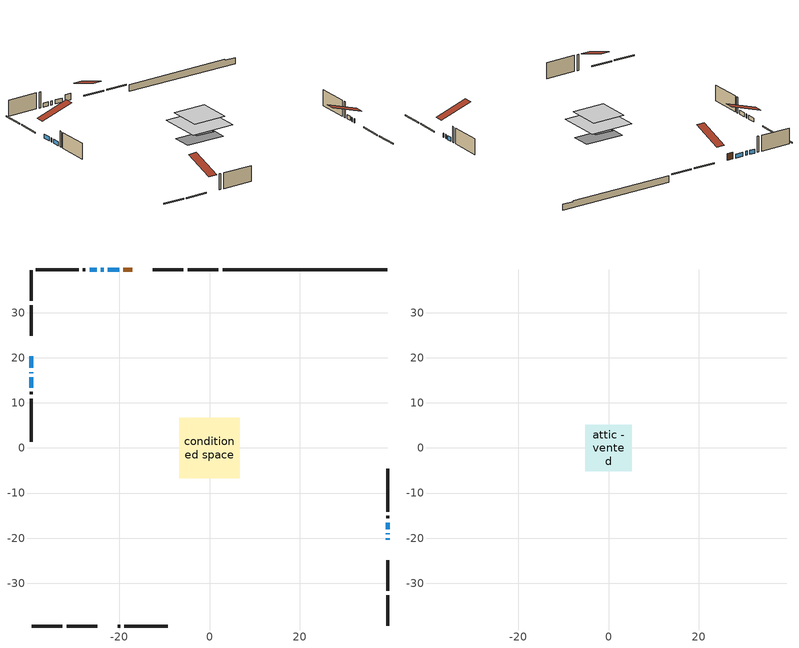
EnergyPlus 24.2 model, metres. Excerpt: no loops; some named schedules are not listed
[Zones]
conditioned space
 floor outside (Floor1 construction): -2.89,-2.89 -2.89,2.89 2.89,2.89 2.89,-2.89 z0.61
 floor adiabatic (AdiabaticFloorConstruction): -6.75,-6.75 -6.75,6.75 6.75,6.75 6.75,-6.75 z3.05
 floor foundation (Slab1 construction): -6.1,-3.05 -6.1,3.05 6.1,3.05 6.1,-3.05 z-1.52
 wall outside (RimJoist1 construction): 2,39.5 -4.86,39.5 / -39.5,-39.5 -32.64,-39.5 / -39.5,39.5 -39.5,32.64 / 39.5,-39.5 39.5,-32.64 z0.61:0.91
 wall outside (RimJoist2 construction): -5.79,39.5 -12.65,39.5 / -31.71,-39.5 -24.86,-39.5 / -39.5,31.71 -39.5,24.86 / 39.5,-31.71 39.5,-24.86 z0.61:0.91
 wall outside (AdiabaticWallConstruction 1): -17.17,39.5 -19.12,39.5 z0.61:2.64
 wall outside (AdiabaticWallConstruction): 39.5,-20.33 39.5,-20.03 / 39.5,-19.11 39.5,-18.91 / -20.05,39.5 -22.59,39.5 / -39.5,20.33 -39.5,17.79 / -23.52,39.5 -24.09,39.5 / -39.5,16.86 -39.5,16.58 / 39.5,-17.98 39.5,-16.55 / -25.02,39.5 -26.61,39.5 / -39.5,15.65 -39.5,13.36 z0.61:1.83
 wall outside (Wall1 construction): -27.53,39.5 -28.07,39.5 / -20.33,-39.5 -19.79,-39.5 / -39.5,12.44 -39.5,11.9 / 39.5,-15.62 39.5,-15.08 z0.61:5.49
 wall outside (Wall2 construction): -29,39.5 -38.57,39.5 / -18.87,-39.5 -9.3,-39.5 / -39.5,10.97 -39.5,1.4 / 39.5,-14.15 39.5,-4.58 z0.61:5.49
 wall foundation (FoundationWall1 construction): 2.92,39.5,-1.52 2.92,39.5,0.61 35.84,39.5,0.61 35.84,39.5,0.32 39.5,39.5,0.32 39.5,39.5,-1.52
 window (WindowConstruction 6): 39.5,-20.33 39.5,-20.03 z0.61:1.83
 window (WindowConstruction 3): 39.5,-19.11 39.5,-18.91 z0.61:1.83
 window (WindowConstruction 4): -20.05,39.5 -22.59,39.5 z0.61:1.83
 window (WindowConstruction 5): -39.5,20.33 -39.5,17.79 z0.61:1.83
 window (WindowConstruction 7): -23.52,39.5 -24.09,39.5 z0.61:1.83
 window (WindowConstruction 8): -39.5,16.86 -39.5,16.58 z0.61:1.83
 window (WindowConstruction): 39.5,-17.98 39.5,-16.55 z0.61:1.83
 window (WindowConstruction 1): -25.02,39.5 -26.6,39.5 z0.61:1.83
 window (WindowConstruction 2): -39.5,15.65 -39.5,13.36 z0.61:1.83
 door (Door): -17.17,39.5 -19.12,39.5 z0.61:2.64
 ceiling adiabatic (AdiabaticFloorConstruction): 6.75,-6.75 6.75,6.75 -6.75,6.75 -6.75,-6.75 z3.05
attic - vented
 floor to conditioned space (Floor2 construction Reversed): -5.19,-5.19 -5.19,5.19 5.19,5.19 5.19,-5.19 z5.49
 roof outside (Roof1 construction): -16.24,39.5,5.49 -16.24,29.39,8.86 -13.58,29.39,8.86 -13.58,39.5,5.49; -21.26,-39.5,5.49 -21.26,-29.39,8.86 -23.93,-29.39,8.86 -23.93,-39.5,5.49; -39.5,21.26,5.49 -29.39,21.26,8.86 -29.39,23.93,8.86 -39.5,23.93,5.49; 39.5,-21.26,5.49 29.39,-21.26,8.86 29.39,-23.93,8.86 39.5,-23.93,5.49
[Building]
Building 1: Terrain=Suburbs
[Site:Location]
Toronto City Centre_ON: Latitude {deg}=43.63; Longitude {deg}=-79.39; Time Zone {hr}=-5; Elevation {m}=77; Keep Site Location Information=Yes
[Site:GroundTemperature:Shallow]
5.01852, 3.26908, 3.12898, 3.95918, 7.29196, 10.6092, 13.4851, 15.3069, 15.4617, 13.9799, 11.1774, 7.9619
[Site:WaterMainsTemperature]
Calculation Method=Schedule; Temperature Schedule=mains temperature schedule
[Material] Roughness=Rough; Thermal Absorptance=0.9
Name | Thickness {m} | Conductivity {W/m-K} | Density {kg/m3} | Specific Heat {J/kg-K} | Solar Absorptance | Visible Absorptance
asphalt or fiberglass shingles | 0.00635 | 0.162714 | 1121.4 | 1465.45 | 0.4 | 0.4
ceiling loosefill ins | 0.0846667 | 0.0480833 | 16.02 | 1046.75 | 0.7 | 0.7
ceiling stud and cavity | 0.1397 | 0.0881524 | 65.682 | 1177.47 | 0.7 | 0.7
concrete 4.0 in. | 0.1016 | 1.803125 | 2242.8 | 837.4 | 0.7 | 0.7
concrete 8.0 in. | 0.2032 | 1.803125 | 2242.8 | 837.4 | 0.7 | 0.7
door material | 0.04445 | 0.053851 | 512.64 | 1214.23 | 0.7 | 0.7
exterior vertical ins | 0.0457286 | 0.029427 | 32.04 | 1214.23 | 0.7 | 0.7
floor covering | 0.0127 | 0.0433444 | 54.468 | 1339.84 | 0.6 | 0.6
floor rigid ins; rim joist rigid ins | 0.051816 | 0.029427 | 32.04 | 1214.23 | 0.7 | 0.7
floor rigid ins 1; wall rigid ins | 0.512978 | 0.029427 | 32.04 | 1214.23 | 0.7 | 0.7
floor stud and cavity | 0.1397 | 0.0891235 | 92.3553 | 1139.71 | 0.7 | 0.7
floor stud and cavity 1 | 0.1397 | 1.75129 | 37.0049 | 1207.88 | 0.7 | 0.7
furniture material conditioned space 1 | 0.1524 | 0.115458 | 640.8 | 1214.23 | 0.6 | 0.6
gypsum board | 0.0127 | 0.160291 | 801 | 837.4 | 0.6 | 0.6
gypsum board 1 | 0.0127 | 0.160291 | 801 | 837.4 | 0.7 | 0.7
osb sheathing 0.5 in. | 0.0127 | 0.115458 | 512.64 | 1214.23 | 0.7 | 0.7
osb sheathing 0.75 in. | 0.01905 | 0.115458 | 512.64 | 1214.23 | 0.7 | 0.7
osb sheathing 2.0 in. | 0.0508 | 0.115458 | 512.64 | 1214.23 | 0.7 | 0.7
rim joist stud and cavity | 0.0508 | 0.0451784 | 125.044 | 1163.47 | 0.6 | 0.6
rim joist stud and cavity 1 | 0.0508 | 0.0402607 | 125.044 | 1163.47 | 0.6 | 0.6
wall stud and cavity | 0.1397 | 0.0835141 | 139.0536 | 1170.24 | 0.7 | 0.7
wall stud and cavity 1 | 0.1397 | 0.558755 | 139.0536 | 1170.24 | 0.7 | 0.7
wall stud and cavity 2 | 0.0889 | 0.380278 | 52.3479 | 1209.89 | 0.7 | 0.7
wall stud and cavity 3 | 0.0889 | 0.391764 | 83.0341 | 1211.67 | 0.7 | 0.7
wood siding | 0.0254 | 0.102417 | 544.68 | 1172.36 | 0.4 | 0.4
wood siding 1; wood siding 2; wood siding 3 | 0.0254 | 0.102417 | 544.68 | 1172.36 | 0.7 | 0.7
[WindowMaterial:SimpleGlazingSystem]
Name | U-Factor {W/m2-K} | Solar Heat Gain Coefficient
WindowMaterial | 7.51256 | 0.69
WindowMaterial 1 | 7.40184 | 0.71
WindowMaterial 2 | 7.24626 | 0.73
WindowMaterial 3 | 8.10307 | 0.62
WindowMaterial 4 | 6.84426 | 0.79
WindowMaterial 5 | 7.12703 | 0.61
WindowMaterial 6 | 7.861191 | 0.65
[Construction]
AdiabaticFloorConstruction: floor stud and cavity 1, floor rigid ins 1, osb sheathing 0.75 in., floor covering
AdiabaticWallConstruction: wood siding 2, wall rigid ins, wall stud and cavity 2, gypsum board
AdiabaticWallConstruction 1: wood siding 3, wall rigid ins, wall stud and cavity 2, gypsum board
Door: door material
Floor1 construction: floor stud and cavity, floor rigid ins, osb sheathing 0.75 in., floor covering
Floor2 construction Reversed: gypsum board, ceiling stud and cavity, ceiling loosefill ins
FoundationWall1 construction: concrete 8.0 in., gypsum board 1
furniture construction conditioned space 1: furniture material conditioned space 1
PartitionWallConstruction: gypsum board, wall stud and cavity 3, gypsum board
RimJoist1 construction: wood siding 1, osb sheathing 2.0 in., rim joist stud and cavity
RimJoist2 construction: wood siding 1, rim joist rigid ins, osb sheathing 2.0 in., rim joist stud and cavity 1
Roof1 construction: asphalt or fiberglass shingles
Slab1 construction: concrete 4.0 in.
Wall1 construction: wood siding, osb sheathing 0.5 in., wall stud and cavity, gypsum board
Wall2 construction: wood siding, osb sheathing 0.5 in., wall stud and cavity 1, gypsum board
WindowConstruction: WindowMaterial
WindowConstruction 1: WindowMaterial 1
WindowConstruction 2: WindowMaterial 2
WindowConstruction 3: WindowMaterial 3
WindowConstruction 4; WindowConstruction 5: WindowMaterial 4
WindowConstruction 6: WindowMaterial 5
WindowConstruction 7; WindowConstruction 8: WindowMaterial 6
[Zone] Multiplier=1; Part of Total Floor Area=Yes
Name | Volume {m3}
attic - vented | 58.9652
conditioned space | 638.8
[Space]
Name | Zone | Volume {m3}
attic - vented 1 | attic - vented | 58.9652
conditioned space 1 | conditioned space | 638.8
[ZoneInfiltration:EffectiveLeakageArea]
infil attic - vented 1: Zone or Space=attic - vented 1; Schedule=Always On Discrete; Effective Air Leakage Area {cm2}=4537.68; Stack Coefficient=0.000234375; Wind Coefficient=1.03437e-05
[ZoneMixing]
whole house fan mix: Zone or Space=attic - vented; Schedule=Always On Continuous; Design Flow Rate Calculation Method=Flow/Zone; Design Flow Rate {m3/s}=0; Source Zone or Space=conditioned space
[SurfaceProperty:ExposedFoundationPerimeter]
Slab1: Exposed Perimeter Calculation Method=TotalExposedPerimeter; Total Exposed Perimeter {m}=36.575
[InternalMass] Zone or ZoneList=conditioned space; Space or SpaceList=conditioned space 1
Name | Construction | Surface Area {m2}
furniture mass conditioned space 1 | furniture construction conditioned space 1 | 115.948
partition wall mass | PartitionWallConstruction | 289.87
[Lights]
interior lighting: Zone or ZoneList or Space or SpaceList=conditioned space 1; Schedule=interior lighting schedule; Design Level Calculation Method=LightingLevel; Lighting Level {W}=343.2; Return Air Fraction=0; Fraction Radiant=0.6; Fraction Visible=0.2; Fraction Replaceable=1
[People]
occupants: Zone or ZoneList or Space or SpaceList=conditioned space 1; Number of People Schedule=occupants schedule; Number of People Calculation Method=People; Number of People=3; Fraction Radiant=0.314171; Sensible Heat Fraction=0.56303; Activity Level Schedule=occupants activity schedule; Carbon Dioxide Generation Rate {m3/s-W}=0; Enable ASHRAE 55 Comfort Warnings=No; Mean Radiant Temperature Calculation Type=EnclosureAveraged
[ElectricEquipment] Zone or ZoneList or Space or SpaceList=conditioned space 1; Design Level Calculation Method=EquipmentLevel
Name | Schedule | Design Level {W} | Fraction Latent | Fraction Radiant | Fraction Lost
clothes dryer | clothes dryer schedule | 140.772 | 0.015 | 0.081 | 0.85
clothes washer | clothes washer schedule | 32.1985 | 0.03 | 0.162 | 0.7
cooking range | cooking range schedule | 215.147 | 0.08 | 0.432 | 0.2
dishwasher | dishwasher schedule | 66.8632 | 0.3 | 0.18 | 0.4
fridge | fridge schedule | 72.9452 | 0 | 0.6 | 0
mech vent bath fan 0 | mech vent bath fan 0 schedule | 50.2 | 0 | 0 | 1
mech vent bath fan 1 | mech vent bath fan 1 schedule | 50.2 | 0 | 0 | 1
mech vent house fan | mech vent house fan schedule | 0 | 0 | 0 | 1
mech vent house fan cfis | mech vent house fan cfis schedule | 0 | 0 | 0 | 0
mech vent range fan 0 | mech vent range fan 0 schedule | 57 | 0 | 0 | 1
misc plug loads | misc plug loads schedule | 494.7 | 0.045 | 0.513 | 0.1
whole house fan | Always On Discrete | 0 | 0 | 0 | 1
[OtherEquipment] Zone or ZoneList or Space or SpaceList=conditioned space 1; Design Level Calculation Method=EquipmentLevel
Name | Fuel Type | Schedule | Design Level {W} | Fraction Latent | Fraction Radiant | Fraction Lost
clothes dryer 1 | Electricity | clothes dryer schedule | 0 | 0.015 | 0.081 | 0.85
cooking range 1 | Electricity | cooking range schedule | 0 | 0.08 | 0.432 | 0.2
general water use latent | None | general water use schedule | 62.594 | 1 | 0 | 0
general water use sensible | None | general water use schedule | -61.6891 | 0 | 0.6 | 0
mech vent house fan latent load | None | Always On Discrete | 0 | 1 | 0 | 0
mech vent house fan sensible load | None | Always On Discrete | 0 | 0 | 0 | 0
water heater energy adjustment1 | NaturalGas | Always On Discrete | 0.01 | 0 | 0 | 1
[ZoneInfiltration:DesignFlowRate] Zone or ZoneList or Space or SpaceList=conditioned space 1; Schedule=Always On Discrete; Design Flow Rate Calculation Method=Flow/Zone; Design Flow Rate {m3/s}=0
infil flow; natural vent flow; whole house fan flow
[AvailabilityManager:Scheduled]
central ac and furnace airloop Availability Manager: Schedule=Always On Discrete
[Foundation:Kiva]
Foundation Kiva 1: Initial Indoor Air Temperature {C}=18; Wall Height Above Grade {m}=0.609996; Wall Depth Below Slab {m}=0.2032; Custom Block Material Name 1=exterior vertical ins; Custom Block Depth 1 {m}=2.13; Custom Block X Position 1 {m}=0.2159; Custom Block Z Position 1 {m}=0
[Foundation:Kiva:Settings]
Soil Conductivity {W/m-K}=0.849921; Soil Density {kg/m3}=1842.3; Soil Specific Heat {J/kg-K}=418.7; Ground Solar Absorptivity=0.9; Ground Thermal Absorptivity=0.9; Ground Surface Roughness {m}=0.03; Far-Field Width {m}=40; Deep-Ground Boundary Condition=ZeroFlux; Deep-Ground Depth {m}=40; Minimum Cell Dimension {m}=0.2; Maximum Cell Growth Coefficient=3; Simulation Timestep=Timestep
[Exterior:Lights]
exterior lighting: Schedule=exterior lighting schedule; Design Level {W}=75.6
[EnergyManagementSystem:GlobalVariable]
central_ac_and_furnace_airloop_Fan_RTF
infil_program_Qfan
infil_program_Qinf
natural_vent_program_Qnv
natural_vent_program_Qwhf
[EnergyManagementSystem:Sensor]
Name | Output:Variable or Output:Meter Index Key | Output:Variable or Output:Meter
airflow_gain | infil flow | Infiltration Sensible Heat Gain Energy
airflow_gain_1 | natural vent flow | Infiltration Sensible Heat Gain Energy
airflow_gain_2 | whole house fan flow | Infiltration Sensible Heat Gain Energy
airflow_loss | infil flow | Infiltration Sensible Heat Loss Energy
airflow_loss_1 | natural vent flow | Infiltration Sensible Heat Loss Energy
airflow_loss_2 | whole house fan flow | Infiltration Sensible Heat Loss Energy
clg_load_cond |  | Cooling:EnergyTransfer:Zone:CONDITIONED SPACE
clg_sp_s; clg_sp_s_1 | cooling setpoint | Schedule Value
clothes_dryer_exhaust_0_sch_s | clothes dryer exhaust 0 schedule | Schedule Value
cool_season | cooling season schedule | Schedule Value
htg_load_cond |  | Heating:EnergyTransfer:Zone:CONDITIONED SPACE
htg_sp_s; htg_sp_s_1 | heating setpoint | Schedule Value
ig_ee_conv | clothes dryer | Electric Equipment Convective Heating Energy
ig_ee_conv_2 | cooking range | Electric Equipment Convective Heating Energy
ig_ee_conv_4 | fridge | Electric Equipment Convective Heating Energy
ig_ee_conv_5 | misc plug loads | Electric Equipment Convective Heating Energy
ig_ee_conv_6 | whole house fan | Electric Equipment Convective Heating Energy
ig_ee_rad | clothes dryer | Electric Equipment Radiant Heating Energy
ig_ee_rad_2 | cooking range | Electric Equipment Radiant Heating Energy
ig_ee_rad_4 | fridge | Electric Equipment Radiant Heating Energy
ig_ee_rad_5 | misc plug loads | Electric Equipment Radiant Heating Energy
ig_ee_rad_6 | whole house fan | Electric Equipment Radiant Heating Energy
ig_lgt_conv | interior lighting | Lights Convective Heating Energy
ig_lgt_rad | interior lighting | Lights Radiant Heating Energy
ig_lgt_vis | interior lighting | Lights Visible Radiation Heating Energy
ig_oe_conv | clothes dryer 1 | Other Equipment Convective Heating Energy
ig_oe_conv_1 | cooking range 1 | Other Equipment Convective Heating Energy
ig_oe_conv_2 | general water use latent | Other Equipment Convective Heating Energy
ig_oe_conv_3 | general water use sensible | Other Equipment Convective Heating Energy
ig_oe_conv_4 | water heater energy adjustment1 | Other Equipment Convective Heating Energy
ig_oe_rad | clothes dryer 1 | Other Equipment Radiant Heating Energy
ig_oe_rad_1 | cooking range 1 | Other Equipment Radiant Heating Energy
ig_oe_rad_2 | general water use latent | Other Equipment Radiant Heating Energy
ig_oe_rad_3 | general water use sensible | Other Equipment Radiant Heating Energy
ig_oe_rad_4 | water heater energy adjustment1 | Other Equipment Radiant Heating Energy
ig_ppl_conv | occupants | People Convective Heating Energy
ig_ppl_rad | occupants | People Radiant Heating Energy
im_conv | furniture mass conditioned space 1 | Surface Inside Face Convection Heat Gain Energy
im_conv_1 | partition wall mass | Surface Inside Face Convection Heat Gain Energy
im_ig | furniture mass conditioned space 1 | Surface Inside Face Internal Gains Radiation Heat Gain Energy
im_ig_1 | partition wall mass | Surface Inside Face Internal Gains Radiation Heat Gain Energy
im_lgt | furniture mass conditioned space 1 | Surface Inside Face Lights Radiation Heat Gain Energy
im_lgt_1 | partition wall mass | Surface Inside Face Lights Radiation Heat Gain Energy
im_sol | furniture mass conditioned space 1 | Surface Inside Face Solar Radiation Heat Gain Energy
im_sol_1 | partition wall mass | Surface Inside Face Solar Radiation Heat Gain Energy
im_surf | furniture mass conditioned space 1 | Surface Inside Face Net Surface Thermal Radiation Heat Gain Energy
im_surf_1 | partition wall mass | Surface Inside Face Net Surface Thermal Radiation Heat Gain Energy
mech_vent_bath_fan_0_sch_s | mech vent bath fan 0 schedule | Schedule Value
mech_vent_bath_fan_1_sch_s | mech vent bath fan 1 schedule | Schedule Value
mech_vent_range_fan_0_sch_s | mech vent range fan 0 schedule | Schedule Value
mv_conv | mech vent bath fan 0 | Electric Equipment Convective Heating Energy
mv_conv_1 | mech vent bath fan 1 | Electric Equipment Convective Heating Energy
mv_conv_2 | mech vent house fan | Electric Equipment Convective Heating Energy
mv_conv_3 | mech vent house fan cfis | Electric Equipment Convective Heating Energy
mv_conv_4 | mech vent range fan 0 | Electric Equipment Convective Heating Energy
mv_conv_5 | mech vent house fan latent load | Other Equipment Convective Heating Energy
mv_conv_6 | mech vent house fan sensible load | Other Equipment Convective Heating Energy
mv_rad | mech vent bath fan 0 | Electric Equipment Radiant Heating Energy
mv_rad_1 | mech vent bath fan 1 | Electric Equipment Radiant Heating Energy
mv_rad_2 | mech vent house fan | Electric Equipment Radiant Heating Energy
mv_rad_3 | mech vent house fan cfis | Electric Equipment Radiant Heating Energy
mv_rad_4 | mech vent range fan 0 | Electric Equipment Radiant Heating Energy
mv_rad_5 | mech vent house fan latent load | Other Equipment Radiant Heating Energy
mv_rad_6 | mech vent house fan sensible load | Other Equipment Radiant Heating Energy
natural_vent_s | natural vent schedule | Schedule Value
out_pb_s |  | Site Outdoor Air Barometric Pressure
out_wt_s |  | Site Outdoor Air Humidity Ratio
site_vw_s |  | Site Wind Speed
ss_back_out | Window1 | Surface Window Shortwave from Zone Back Out Window Heat Transfer Rate
ss_back_out_1 | Window10 | Surface Window Shortwave from Zone Back Out Window Heat Transfer Rate
ss_back_out_2 | Window12 | Surface Window Shortwave from Zone Back Out Window Heat Transfer Rate
ss_back_out_3 | Window14 | Surface Window Shortwave from Zone Back Out Window Heat Transfer Rate
ss_back_out_4 | Window15 | Surface Window Shortwave from Zone Back Out Window Heat Transfer Rate
ss_back_out_5 | Window17 | Surface Window Shortwave from Zone Back Out Window Heat Transfer Rate
ss_back_out_6 | Window2 | Surface Window Shortwave from Zone Back Out Window Heat Transfer Rate
ss_back_out_7 | Window4 | Surface Window Shortwave from Zone Back Out Window Heat Transfer Rate
ss_back_out_8 | Window7 | Surface Window Shortwave from Zone Back Out Window Heat Transfer Rate
ss_conv | Door1 | Surface Inside Face Convection Heat Gain Energy
ss_conv_1 | Window1 | Surface Inside Face Convection Heat Gain Energy
ss_conv_2 | Window10 | Surface Inside Face Convection Heat Gain Energy
ss_conv_3 | Window12 | Surface Inside Face Convection Heat Gain Energy
ss_conv_4 | Window14 | Surface Inside Face Convection Heat Gain Energy
ss_conv_5 | Window15 | Surface Inside Face Convection Heat Gain Energy
ss_conv_6 | Window17 | Surface Inside Face Convection Heat Gain Energy
ss_conv_7 | Window2 | Surface Inside Face Convection Heat Gain Energy
ss_conv_8 | Window4 | Surface Inside Face Convection Heat Gain Energy
ss_conv_9 | Window7 | Surface Inside Face Convection Heat Gain Energy
ss_ig | Door1 | Surface Inside Face Internal Gains Radiation Heat Gain Energy
ss_ig_1 | Window1 | Surface Inside Face Internal Gains Radiation Heat Gain Energy
ss_ig_2 | Window10 | Surface Inside Face Internal Gains Radiation Heat Gain Energy
ss_ig_3 | Window12 | Surface Inside Face Internal Gains Radiation Heat Gain Energy
ss_ig_4 | Window14 | Surface Inside Face Internal Gains Radiation Heat Gain Energy
ss_ig_5 | Window15 | Surface Inside Face Internal Gains Radiation Heat Gain Energy
ss_ig_6 | Window17 | Surface Inside Face Internal Gains Radiation Heat Gain Energy
ss_ig_7 | Window2 | Surface Inside Face Internal Gains Radiation Heat Gain Energy
ss_ig_8 | Window4 | Surface Inside Face Internal Gains Radiation Heat Gain Energy
ss_ig_9 | Window7 | Surface Inside Face Internal Gains Radiation Heat Gain Energy
ss_lgt | Door1 | Surface Inside Face Lights Radiation Heat Gain Energy
ss_sol | Door1 | Surface Inside Face Solar Radiation Heat Gain Energy
ss_surf | Door1 | Surface Inside Face Net Surface Thermal Radiation Heat Gain Energy
ss_surf_1 | Window1 | Surface Inside Face Net Surface Thermal Radiation Heat Gain Energy
ss_surf_2 | Window10 | Surface Inside Face Net Surface Thermal Radiation Heat Gain Energy
ss_surf_3 | Window12 | Surface Inside Face Net Surface Thermal Radiation Heat Gain Energy
ss_surf_4 | Window14 | Surface Inside Face Net Surface Thermal Radiation Heat Gain Energy
ss_surf_5 | Window15 | Surface Inside Face Net Surface Thermal Radiation Heat Gain Energy
ss_surf_6 | Window17 | Surface Inside Face Net Surface Thermal Radiation Heat Gain Energy
ss_surf_7 | Window2 | Surface Inside Face Net Surface Thermal Radiation Heat Gain Energy
ss_surf_8 | Window4 | Surface Inside Face Net Surface Thermal Radiation Heat Gain Energy
ss_surf_9 | Window7 | Surface Inside Face Net Surface Thermal Radiation Heat Gain Energy
ss_trans_in | Window1 | Surface Window Transmitted Solar Radiation Rate
ss_trans_in_1 | Window10 | Surface Window Transmitted Solar Radiation Rate
ss_trans_in_2 | Window12 | Surface Window Transmitted Solar Radiation Rate
ss_trans_in_3 | Window14 | Surface Window Transmitted Solar Radiation Rate
ss_trans_in_4 | Window15 | Surface Window Transmitted Solar Radiation Rate
ss_trans_in_5 | Window17 | Surface Window Transmitted Solar Radiation Rate
ss_trans_in_6 | Window2 | Surface Window Transmitted Solar Radiation Rate
ss_trans_in_7 | Window4 | Surface Window Transmitted Solar Radiation Rate
ss_trans_in_8 | Window7 | Surface Window Transmitted Solar Radiation Rate
ss_trans_out | Window1 | Surface Inside Face Initial Transmitted Diffuse Transmitted Out Window Solar Radiation Rate
ss_trans_out_1 | Window10 | Surface Inside Face Initial Transmitted Diffuse Transmitted Out Window Solar Radiation Rate
ss_trans_out_2 | Window12 | Surface Inside Face Initial Transmitted Diffuse Transmitted Out Window Solar Radiation Rate
ss_trans_out_3 | Window14 | Surface Inside Face Initial Transmitted Diffuse Transmitted Out Window Solar Radiation Rate
ss_trans_out_4 | Window15 | Surface Inside Face Initial Transmitted Diffuse Transmitted Out Window Solar Radiation Rate
ss_trans_out_5 | Window17 | Surface Inside Face Initial Transmitted Diffuse Transmitted Out Window Solar Radiation Rate
ss_trans_out_6 | Window2 | Surface Inside Face Initial Transmitted Diffuse Transmitted Out Window Solar Radiation Rate
ss_trans_out_7 | Window4 | Surface Inside Face Initial Transmitted Diffuse Transmitted Out Window Solar Radiation Rate
ss_trans_out_8 | Window7 | Surface Inside Face Initial Transmitted Diffuse Transmitted Out Window Solar Radiation Rate
s_conv | Floor1 | Surface Inside Face Convection Heat Gain Energy
s_conv_1 | Floor2 | Surface Inside Face Convection Heat Gain Energy
s_conv_10 | RimJoist2:180 | Surface Inside Face Convection Heat Gain Energy
s_conv_11 | RimJoist2:270 | Surface Inside Face Convection Heat Gain Energy
s_conv_12 | RimJoist2:90 | Surface Inside Face Convection Heat Gain Energy
s_conv_13 | Slab1 | Surface Inside Face Convection Heat Gain Energy
s_conv_14 | Wall1:0 | Surface Inside Face Convection Heat Gain Energy
s_conv_15 | Wall1:180 | Surface Inside Face Convection Heat Gain Energy
s_conv_16 | Wall1:270 | Surface Inside Face Convection Heat Gain Energy
s_conv_17 | Wall1:90 | Surface Inside Face Convection Heat Gain Energy
s_conv_18 | Wall2:0 | Surface Inside Face Convection Heat Gain Energy
s_conv_19 | Wall2:180 | Surface Inside Face Convection Heat Gain Energy
s_conv_2 | FoundationWall1 | Surface Inside Face Convection Heat Gain Energy
s_conv_20 | Wall2:270 | Surface Inside Face Convection Heat Gain Energy
s_conv_21 | Wall2:90 | Surface Inside Face Convection Heat Gain Energy
s_conv_3 | inferred conditioned ceiling | Surface Inside Face Convection Heat Gain Energy
s_conv_4 | inferred conditioned floor | Surface Inside Face Convection Heat Gain Energy
s_conv_5 | RimJoist1:0 | Surface Inside Face Convection Heat Gain Energy
s_conv_6 | RimJoist1:180 | Surface Inside Face Convection Heat Gain Energy
s_conv_7 | RimJoist1:270 | Surface Inside Face Convection Heat Gain Energy
s_conv_8 | RimJoist1:90 | Surface Inside Face Convection Heat Gain Energy
s_conv_9 | RimJoist2:0 | Surface Inside Face Convection Heat Gain Energy
s_ig | Floor1 | Surface Inside Face Internal Gains Radiation Heat Gain Energy
s_ig_1 | Floor2 | Surface Inside Face Internal Gains Radiation Heat Gain Energy
s_ig_10 | RimJoist2:180 | Surface Inside Face Internal Gains Radiation Heat Gain Energy
s_ig_11 | RimJoist2:270 | Surface Inside Face Internal Gains Radiation Heat Gain Energy
s_ig_12 | RimJoist2:90 | Surface Inside Face Internal Gains Radiation Heat Gain Energy
s_ig_13 | Slab1 | Surface Inside Face Internal Gains Radiation Heat Gain Energy
s_ig_14 | Wall1:0 | Surface Inside Face Internal Gains Radiation Heat Gain Energy
s_ig_15 | Wall1:180 | Surface Inside Face Internal Gains Radiation Heat Gain Energy
s_ig_16 | Wall1:270 | Surface Inside Face Internal Gains Radiation Heat Gain Energy
s_ig_17 | Wall1:90 | Surface Inside Face Internal Gains Radiation Heat Gain Energy
s_ig_18 | Wall2:0 | Surface Inside Face Internal Gains Radiation Heat Gain Energy
s_ig_19 | Wall2:180 | Surface Inside Face Internal Gains Radiation Heat Gain Energy
s_ig_2 | FoundationWall1 | Surface Inside Face Internal Gains Radiation Heat Gain Energy
s_ig_20 | Wall2:270 | Surface Inside Face Internal Gains Radiation Heat Gain Energy
s_ig_21 | Wall2:90 | Surface Inside Face Internal Gains Radiation Heat Gain Energy
s_ig_3 | inferred conditioned ceiling | Surface Inside Face Internal Gains Radiation Heat Gain Energy
s_ig_4 | inferred conditioned floor | Surface Inside Face Internal Gains Radiation Heat Gain Energy
